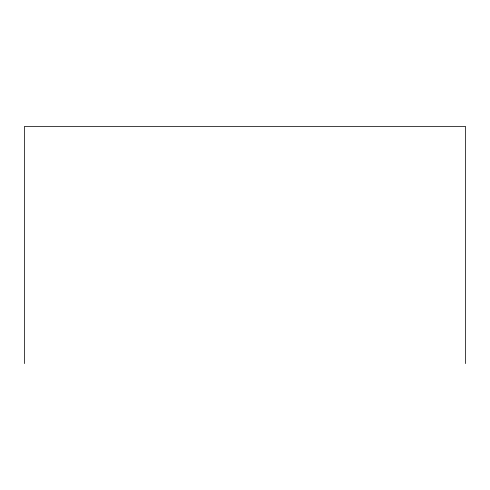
<?xml version="1.0" encoding="UTF-8"?>
<svg xmlns="http://www.w3.org/2000/svg" width="490" height="490" viewBox="0 0 490 490"><rect width="100%" height="100%" fill="white"/><g stroke="black" fill="none" stroke-linecap="round" stroke-linejoin="round"><path stroke-width="0.73" d="M465.5 363.586L465.5 126.414L24.5 126.414L24.5 363.586"/></g></svg>
